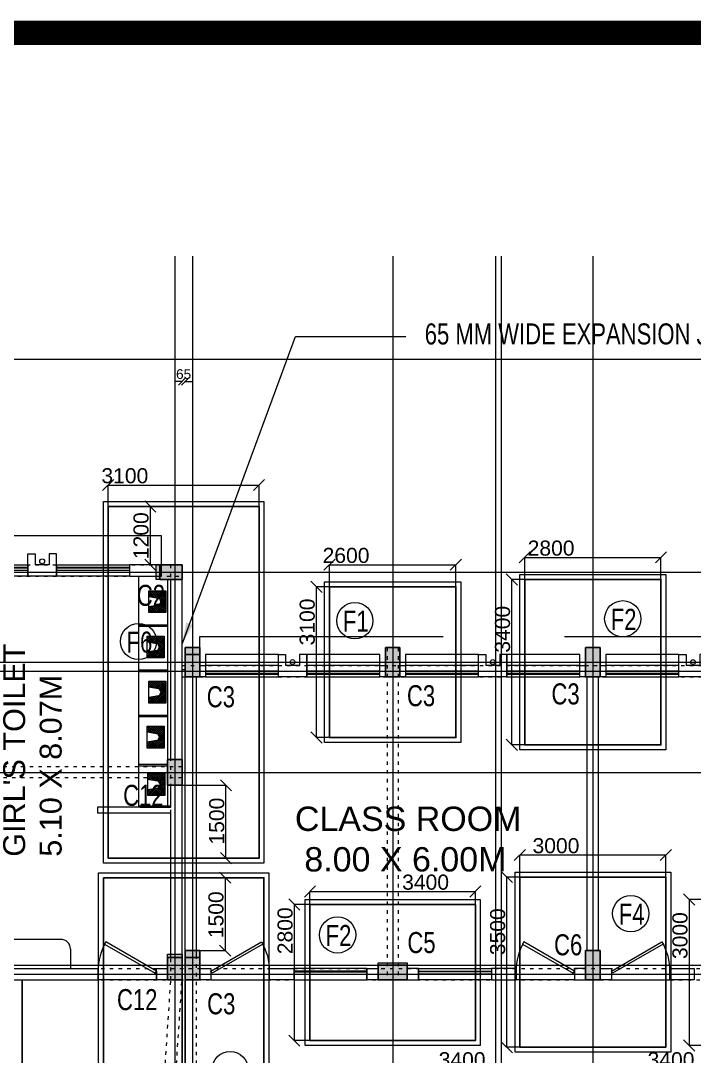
# Model space of a CAD drawing. Header units: inches. Extents: x 719368 to 6315912, y -2624014 to 446967.
# Drawn here: x 5939779 to 5953625, y -2131721 to -2110434 of the extents above; entities that cross this region are included whole.
import ezdxf
from ezdxf.lldxf.tags import DXFTag

# ---------------------------------------------------------------- set-up
doc = ezdxf.new("R2010")
doc.units = ezdxf.units.IN
doc.header["$LTSCALE"] = 20
doc.header["$MEASUREMENT"] = 0
doc.header["$PDMODE"] = 3
for name, pattern in [('ACAD_ISO03W100', [30, 12, -18]), ('CENTER', [2, 1.25, -0.25, 0.25, -0.25]), ('CENTER2', [1.125, 0.75, -0.125, 0.125, -0.125]), ('DASHED2', [0.375, 0.25, -0.125])]:
    doc.linetypes.add(name, pattern=pattern)
doc.layers.get('0').update_dxf_attribs({"color": 51, "lineweight": 30})
doc.layers.get('Defpoints').update_dxf_attribs({"lineweight": 25})
for name, color, linetype, lineweight in [('CLL LEV.', 252, 'Continuous', 18), ('COL HATCH', 254, 'Continuous', 5), ('COL.FILL', 6, 'Continuous', 20), ('COLUMN', 2, 'Continuous', 25), ('DIM', 7, 'Continuous', 13), ('DOOR', 43, 'Continuous', 13), ('FIXTURE', 15, 'DASHDOT', 9), ('FOOTING', 73, 'Continuous', 30), ('GRID', 202, 'CENTER', 5), ('HACHE', 6, 'Continuous', 9), ('HIDDEN', 181, 'ACAD_ISO03W100', 18), ('PROJ.', 30, 'DASHED2', 13), ('STAIR', 4, 'Continuous', 25), ('Text', 7, 'Continuous', 15), ('Ventilator', 6, 'DASHED', 20), ('WALL', 1, 'Continuous', 18), ('window', 71, 'Continuous', 18), ('Window-Wall', 7, 'Continuous', 20)]:
    doc.layers.add(name, color=color, linetype=linetype, lineweight=lineweight)
doc.layers.add('expension joint', color=248, linetype='Continuous')
doc.styles.add('BOLD', font='arial.ttf')
doc.styles.add('DIM SUMBI', font='arial.ttf')
doc.styles.add('L120', font='simplex.shx', dxfattribs={"height": 1})
tags = doc.linetypes.add('DASHDOT', pattern=[1, 0.5, -0.25, 0, -0.25]).pattern_tags.tags
tags[10:11] = [DXFTag(74, 4), DXFTag(75, 0), DXFTag(340, '0'), DXFTag(46, 1.0), DXFTag(50, 0.0), DXFTag(44, 0.0), DXFTag(45, 0.0)]
tags[8:9] = [DXFTag(74, 4), DXFTag(75, 0), DXFTag(340, '0'), DXFTag(46, 1.0), DXFTag(50, 0.0), DXFTag(44, 0.0), DXFTag(45, 0.0)]
tags[6:7] = [DXFTag(74, 4), DXFTag(75, 0), DXFTag(340, '0'), DXFTag(46, 1.0), DXFTag(50, 0.0), DXFTag(44, 0.0), DXFTag(45, 0.0)]
tags[4:5] = [DXFTag(74, 4), DXFTag(75, 0), DXFTag(340, '0'), DXFTag(46, 1.0), DXFTag(50, 0.0), DXFTag(44, 0.0), DXFTag(45, 0.0)]
tags = doc.linetypes.add('DASHED', pattern=[0.75, 0.5, -0.25]).pattern_tags.tags
tags[6:7] = [DXFTag(74, 4), DXFTag(75, 0), DXFTag(340, '0'), DXFTag(46, 1.0), DXFTag(50, 0.0), DXFTag(44, 0.0), DXFTag(45, 0.0)]
tags[4:5] = [DXFTag(74, 4), DXFTag(75, 0), DXFTag(340, '0'), DXFTag(46, 1.0), DXFTag(50, 0.0), DXFTag(44, 0.0), DXFTag(45, 0.0)]
doc.dimstyles.new('Copy of S3', dxfattribs={"dimtxt": 200, "dimasz": 150, "dimexe": 5, "dimexo": 5, "dimgap": 50, "dimtad": 1, "dimjust": 1, "dimdec": 0, "dimzin": 3, "dimdsep": 46, "dimtxsty": 'BOLD', "dimblk1": 'OBLIQUE', "dimblk2": 'OBLIQUE', "dimsah": 1, "dimcen": 0.0625, "dimdle": 5, "dimclrd": 230, "dimclre": 251, "dimclrt": 2, "dimadec": 0, "dimazin": 0, "dimtfac": 1, "dimtdec": 0, "dimtix": 1, "dimtofl": 0, "dimtmove": 2, "dimatfit": 3, "dimfxl": 3, "dimtolj": 1, "dimtzin": 2, "dimlwd": -1, "dimlwe": -1, "dimarcsym": 0})
doc.dimstyles.new('PL1', dxfattribs={"dimtxt": 275, "dimasz": 230, "dimexe": 0.18, "dimexo": 12, "dimgap": 30, "dimtad": 1, "dimjust": 1, "dimdec": 0, "dimzin": 0, "dimdsep": 46, "dimtxsty": 'BOLD', "dimblk": 'OBLIQUE', "dimcen": 0.09, "dimclrd": 256, "dimclre": 256, "dimadec": 0, "dimazin": 0, "dimtfac": 1, "dimtdec": 0, "dimtofl": 0, "dimtmove": 0, "dimatfit": 3, "dimfxl": 0.18, "dimtolj": 1, "dimtzin": 0, "dimlwd": -1, "dimlwe": -1, "dimarcsym": 0})

# ---------------------------------------------------------------- blocks, each defined once
blk = doc.blocks.new('C2')
at = {"layer": 'COLUMN'}
h = blk.add_hatch(color=7, dxfattribs=at)
h.dxf.hatch_style = 1
h.paths.add_polyline_path([(0.3, 0), (0, 0), (0, -0.6), (0.3, -0.6)])
for p, q in [((0, 0), (0, -0.6)), ((0.3, 0), (0, 0)), ((0.3, -0.6), (0.3, 0)), ((0, -0.6), (0.3, -0.6))]:
    blk.add_line(p, q, dxfattribs=at)
blk = doc.blocks.new('C3')
at = {"layer": 'COLUMN'}
h = blk.add_hatch(color=7, dxfattribs=at)
h.dxf.hatch_style = 1
h.paths.add_polyline_path([(0.3, 0), (0, 0), (0, -0.53), (0.3, -0.53)])
for p, q in [((0, 0), (0, -0.53)), ((0.3, 0), (0, 0)), ((0.3, -0.53), (0.3, 0)), ((0, -0.53), (0.3, -0.53))]:
    blk.add_line(p, q, dxfattribs=at)
blk = doc.blocks.new('_Oblique')
at = {"layer": 'STAIR', "color": 0, "lineweight": -2}
blk.add_line((-0.5, -0.5), (0.5, 0.5), dxfattribs=at)
blk = doc.blocks.new('*D257')
at = {"layer": 'Defpoints', "color": 0, "transparency": 16777216}
for p in [(5948725, -2121616), (5946125, -2122070), (5948725, -2122070)]:
    blk.add_point(p, dxfattribs=at)
at = {"layer": 'DIM', "transparency": 16777216}
for p, q in [((5946125, -2122058), (5946125, -2121615)), ((5946125, -2121616), (5948725, -2121616)), ((5948725, -2122058), (5948725, -2121615))]:
    blk.add_line(p, q, dxfattribs=at)
at = {"layer": 'DIM', "transparency": 16777216, "xscale": 230, "yscale": 230, "zscale": 230, "rotation": 180}
blk.add_blockref('_Oblique', (5946125, -2121616), dxfattribs=at)
at = {"layer": 'DIM', "transparency": 16777216, "xscale": 230, "yscale": 230, "zscale": 230}
blk.add_blockref('_Oblique', (5948725, -2121616), dxfattribs=at)
at = {"layer": 'DIM', "color": 0, "transparency": 16777216, "insert": (5946467, -2121427), "char_height": 310, "attachment_point": 5, "style": 'BOLD'}
blk.add_mtext('\\A1;2600', dxfattribs=at)
blk = doc.blocks.new('*D258')
at = {"layer": 'Defpoints', "color": 0, "transparency": 16777216}
for p in [(5945858, -2122070), (5946364, -2122070), (5946371, -2125170)]:
    blk.add_point(p, dxfattribs=at)
at = {"layer": 'DIM', "transparency": 16777216}
for p, q in [((5946352, -2122070), (5945858, -2122070)), ((5945858, -2125170), (5945858, -2122070)), ((5946359, -2125170), (5945858, -2125170))]:
    blk.add_line(p, q, dxfattribs=at)
at = {"layer": 'DIM', "transparency": 16777216, "xscale": 230, "yscale": 230, "zscale": 230}
for p, rotation in [((5945858, -2122070), 90), ((5945858, -2125170), 270)]:
    blk.add_blockref('_Oblique', p, dxfattribs=dict(at, rotation=rotation))
at = {"layer": 'DIM', "color": 0, "transparency": 16777216, "insert": (5945670, -2122793), "char_height": 310, "attachment_point": 5, "rotation": 90, "style": 'BOLD'}
blk.add_mtext('\\A1;3100', dxfattribs=at)
blk = doc.blocks.new('*D259')
at = {"layer": 'Defpoints', "color": 0, "transparency": 16777216}
for p in [(5953040, -2127583), (5950040, -2128037), (5953040, -2128037)]:
    blk.add_point(p, dxfattribs=at)
at = {"layer": 'DIM', "transparency": 16777216}
for p, q in [((5950040, -2128025), (5950040, -2127583)), ((5950040, -2127583), (5953040, -2127583)), ((5953040, -2128025), (5953040, -2127583))]:
    blk.add_line(p, q, dxfattribs=at)
at = {"layer": 'DIM', "transparency": 16777216, "xscale": 230, "yscale": 230, "zscale": 230, "rotation": 180}
blk.add_blockref('_Oblique', (5950040, -2127583), dxfattribs=at)
at = {"layer": 'DIM', "transparency": 16777216, "xscale": 230, "yscale": 230, "zscale": 230}
blk.add_blockref('_Oblique', (5953040, -2127583), dxfattribs=at)
at = {"layer": 'DIM', "color": 0, "transparency": 16777216, "insert": (5950782, -2127394), "char_height": 310, "attachment_point": 5, "style": 'BOLD'}
blk.add_mtext('\\A1;3000', dxfattribs=at)
blk = doc.blocks.new('*D260')
at = {"layer": 'Defpoints', "color": 0, "transparency": 16777216}
for p in [(5949773, -2128037), (5950279, -2128037), (5950286, -2131537)]:
    blk.add_point(p, dxfattribs=at)
at = {"layer": 'DIM', "transparency": 16777216}
for p, q in [((5950267, -2128037), (5949773, -2128037)), ((5949773, -2131537), (5949773, -2128037)), ((5950274, -2131537), (5949773, -2131537))]:
    blk.add_line(p, q, dxfattribs=at)
at = {"layer": 'DIM', "transparency": 16777216, "xscale": 230, "yscale": 230, "zscale": 230}
for p, rotation in [((5949773, -2128037), 90), ((5949773, -2131537), 270)]:
    blk.add_blockref('_Oblique', p, dxfattribs=dict(at, rotation=rotation))
at = {"layer": 'DIM', "color": 0, "transparency": 16777216, "insert": (5949585, -2129161), "char_height": 310, "attachment_point": 5, "rotation": 90, "style": 'BOLD'}
blk.add_mtext('\\A1;3500', dxfattribs=at)
blk = doc.blocks.new('*D261')
at = {"layer": 'Defpoints', "color": 0, "transparency": 16777216}
for p in [(5952940, -2121466), (5950140, -2121920), (5952940, -2121920)]:
    blk.add_point(p, dxfattribs=at)
at = {"layer": 'DIM', "transparency": 16777216}
for p, q in [((5950140, -2121908), (5950140, -2121465)), ((5950140, -2121466), (5952940, -2121466)), ((5952940, -2121908), (5952940, -2121465))]:
    blk.add_line(p, q, dxfattribs=at)
at = {"layer": 'DIM', "transparency": 16777216, "xscale": 230, "yscale": 230, "zscale": 230, "rotation": 180}
blk.add_blockref('_Oblique', (5950140, -2121466), dxfattribs=at)
at = {"layer": 'DIM', "transparency": 16777216, "xscale": 230, "yscale": 230, "zscale": 230}
blk.add_blockref('_Oblique', (5952940, -2121466), dxfattribs=at)
at = {"layer": 'DIM', "color": 0, "transparency": 16777216, "insert": (5950682, -2121277), "char_height": 310, "attachment_point": 5, "style": 'BOLD'}
blk.add_mtext('\\A1;2800', dxfattribs=at)
blk = doc.blocks.new('*D262')
at = {"layer": 'Defpoints', "color": 0, "transparency": 16777216}
for p in [(5949873, -2121920), (5950379, -2121920), (5950386, -2125320)]:
    blk.add_point(p, dxfattribs=at)
at = {"layer": 'DIM', "transparency": 16777216}
for p, q in [((5950367, -2121920), (5949873, -2121920)), ((5949873, -2125320), (5949873, -2121920)), ((5950374, -2125320), (5949873, -2125320))]:
    blk.add_line(p, q, dxfattribs=at)
at = {"layer": 'DIM', "transparency": 16777216, "xscale": 230, "yscale": 230, "zscale": 230}
for p, rotation in [((5949873, -2121920), 90), ((5949873, -2125320), 270)]:
    blk.add_blockref('_Oblique', p, dxfattribs=dict(at, rotation=rotation))
at = {"layer": 'DIM', "color": 0, "transparency": 16777216, "insert": (5949685, -2122943), "char_height": 310, "attachment_point": 5, "rotation": 90, "style": 'BOLD'}
blk.add_mtext('\\A1;3400', dxfattribs=at)
blk = doc.blocks.new('*D269')
at = {"layer": 'Defpoints', "color": 0, "transparency": 16777216}
for p in [(5946575, -2128600), (5945403, -2131400), (5946313, -2131400)]:
    blk.add_point(p, dxfattribs=at)
at = {"layer": 'DIM', "transparency": 16777216}
for p, q in [((5946563, -2128600), (5945403, -2128600)), ((5945403, -2128600), (5945403, -2131400)), ((5946301, -2131400), (5945403, -2131400))]:
    blk.add_line(p, q, dxfattribs=at)
at = {"layer": 'DIM', "transparency": 16777216, "xscale": 230, "yscale": 230, "zscale": 230}
for p, rotation in [((5945403, -2128600), 90), ((5945403, -2131400), 270)]:
    blk.add_blockref('_Oblique', p, dxfattribs=dict(at, rotation=rotation))
at = {"layer": 'DIM', "color": 0, "transparency": 16777216, "insert": (5945215, -2129141), "char_height": 310, "attachment_point": 5, "rotation": 90, "style": 'BOLD'}
blk.add_mtext('\\A1;2800', dxfattribs=at)
blk = doc.blocks.new('*D270')
at = {"layer": 'Defpoints', "color": 0, "transparency": 16777216}
for p in [(5949125, -2128332), (5945725, -2128846), (5949125, -2128838)]:
    blk.add_point(p, dxfattribs=at)
at = {"layer": 'DIM', "transparency": 16777216}
for p, q in [((5945725, -2128834), (5945725, -2128332)), ((5945725, -2128332), (5949125, -2128332)), ((5949125, -2128826), (5949125, -2128332))]:
    blk.add_line(p, q, dxfattribs=at)
at = {"layer": 'DIM', "transparency": 16777216, "xscale": 230, "yscale": 230, "zscale": 230, "rotation": 180}
blk.add_blockref('_Oblique', (5945725, -2128332), dxfattribs=at)
at = {"layer": 'DIM', "transparency": 16777216, "xscale": 230, "yscale": 230, "zscale": 230}
blk.add_blockref('_Oblique', (5949125, -2128332), dxfattribs=at)
at = {"layer": 'DIM', "color": 0, "transparency": 16777216, "insert": (5948102, -2128144), "char_height": 310, "attachment_point": 5, "style": 'BOLD'}
blk.add_mtext('\\A1;3400', dxfattribs=at)
blk = doc.blocks.new('*D271')
at = {"layer": 'Defpoints', "color": 0, "transparency": 16777216}
for p in [(5953040, -2127583), (5950040, -2128037), (5953040, -2128037)]:
    blk.add_point(p, dxfattribs=at)
at = {"layer": 'DIM', "transparency": 16777216}
for p, q in [((5950040, -2128025), (5950040, -2127583)), ((5950040, -2127583), (5953040, -2127583)), ((5953040, -2128025), (5953040, -2127583))]:
    blk.add_line(p, q, dxfattribs=at)
at = {"layer": 'DIM', "transparency": 16777216, "xscale": 230, "yscale": 230, "zscale": 230, "rotation": 180}
blk.add_blockref('_Oblique', (5950040, -2127583), dxfattribs=at)
at = {"layer": 'DIM', "transparency": 16777216, "xscale": 230, "yscale": 230, "zscale": 230}
blk.add_blockref('_Oblique', (5953040, -2127583), dxfattribs=at)
at = {"layer": 'DIM', "color": 0, "transparency": 16777216, "insert": (5950782, -2127394), "char_height": 310, "attachment_point": 5, "style": 'BOLD'}
blk.add_mtext('\\A1;3000', dxfattribs=at)
blk = doc.blocks.new('*D272')
at = {"layer": 'Defpoints', "color": 0, "transparency": 16777216}
for p in [(5949773, -2128037), (5950279, -2128037), (5950286, -2131537)]:
    blk.add_point(p, dxfattribs=at)
at = {"layer": 'DIM', "transparency": 16777216}
for p, q in [((5950267, -2128037), (5949773, -2128037)), ((5949773, -2131537), (5949773, -2128037)), ((5950274, -2131537), (5949773, -2131537))]:
    blk.add_line(p, q, dxfattribs=at)
at = {"layer": 'DIM', "transparency": 16777216, "xscale": 230, "yscale": 230, "zscale": 230}
for p, rotation in [((5949773, -2128037), 90), ((5949773, -2131537), 270)]:
    blk.add_blockref('_Oblique', p, dxfattribs=dict(at, rotation=rotation))
at = {"layer": 'DIM', "color": 0, "transparency": 16777216, "insert": (5949585, -2129161), "char_height": 310, "attachment_point": 5, "rotation": 90, "style": 'BOLD'}
blk.add_mtext('\\A1;3500', dxfattribs=at)
blk = doc.blocks.new('*D273')
at = {"layer": 'Defpoints', "color": 0, "transparency": 16777216}
for p in [(5954671, -2128500), (5953521, -2131500), (5954314, -2131500)]:
    blk.add_point(p, dxfattribs=at)
at = {"layer": 'DIM', "transparency": 16777216}
for p, q in [((5954659, -2128500), (5953520, -2128500)), ((5953521, -2128500), (5953521, -2131500)), ((5954302, -2131500), (5953520, -2131500))]:
    blk.add_line(p, q, dxfattribs=at)
at = {"layer": 'DIM', "transparency": 16777216, "xscale": 230, "yscale": 230, "zscale": 230}
for p, rotation in [((5953521, -2128500), 90), ((5953521, -2131500), 270)]:
    blk.add_blockref('_Oblique', p, dxfattribs=dict(at, rotation=rotation))
at = {"layer": 'DIM', "color": 0, "transparency": 16777216, "insert": (5953332, -2129241), "char_height": 310, "attachment_point": 5, "rotation": 90, "style": 'BOLD'}
blk.add_mtext('\\A1;3000', dxfattribs=at)
blk = doc.blocks.new('*D280')
at = {"layer": 'Defpoints', "color": 0, "transparency": 16777216}
for p in [(5951176, -2131982), (5947776, -2132496), (5951176, -2132488)]:
    blk.add_point(p, dxfattribs=at)
at = {"layer": 'DIM', "transparency": 16777216}
for p, q in [((5947776, -2132484), (5947776, -2131982)), ((5947776, -2131982), (5951176, -2131982)), ((5951176, -2132476), (5951176, -2131982))]:
    blk.add_line(p, q, dxfattribs=at)
at = {"layer": 'DIM', "transparency": 16777216, "xscale": 230, "yscale": 230, "zscale": 230, "rotation": 180}
blk.add_blockref('_Oblique', (5947776, -2131982), dxfattribs=at)
at = {"layer": 'DIM', "transparency": 16777216, "xscale": 230, "yscale": 230, "zscale": 230}
blk.add_blockref('_Oblique', (5951176, -2131982), dxfattribs=at)
at = {"layer": 'DIM', "color": 0, "transparency": 16777216, "insert": (5948853, -2131794), "char_height": 310, "attachment_point": 5, "style": 'BOLD'}
blk.add_mtext('\\A1;3400', dxfattribs=at)
blk = doc.blocks.new('*D282')
at = {"layer": 'Defpoints', "color": 0, "transparency": 16777216}
for p in [(5955470, -2131982), (5952070, -2132496), (5955470, -2132488)]:
    blk.add_point(p, dxfattribs=at)
at = {"layer": 'DIM', "transparency": 16777216}
for p, q in [((5952070, -2132484), (5952070, -2131982)), ((5952070, -2131982), (5955470, -2131982)), ((5955470, -2132476), (5955470, -2131982))]:
    blk.add_line(p, q, dxfattribs=at)
at = {"layer": 'DIM', "transparency": 16777216, "xscale": 230, "yscale": 230, "zscale": 230, "rotation": 180}
blk.add_blockref('_Oblique', (5952070, -2131982), dxfattribs=at)
at = {"layer": 'DIM', "transparency": 16777216, "xscale": 230, "yscale": 230, "zscale": 230}
blk.add_blockref('_Oblique', (5955470, -2131982), dxfattribs=at)
at = {"layer": 'DIM', "color": 0, "transparency": 16777216, "insert": (5953147, -2131794), "char_height": 310, "attachment_point": 5, "style": 'BOLD'}
blk.add_mtext('\\A1;3400', dxfattribs=at)
blk = doc.blocks.new('*D215')
at = {"layer": 'Defpoints', "color": 0, "transparency": 16777216}
for p in [(5944678, -2119978), (5941578, -2120432), (5944678, -2120420)]:
    blk.add_point(p, dxfattribs=at)
at = {"layer": 'DIM', "transparency": 16777216}
for p, q in [((5941578, -2120420), (5941578, -2119977)), ((5941578, -2119978), (5944678, -2119978)), ((5944678, -2120408), (5944678, -2119977))]:
    blk.add_line(p, q, dxfattribs=at)
at = {"layer": 'DIM', "transparency": 16777216, "xscale": 230, "yscale": 230, "zscale": 230, "rotation": 180}
blk.add_blockref('_Oblique', (5941578, -2119978), dxfattribs=at)
at = {"layer": 'DIM', "transparency": 16777216, "xscale": 230, "yscale": 230, "zscale": 230}
blk.add_blockref('_Oblique', (5944678, -2119978), dxfattribs=at)
at = {"layer": 'DIM', "color": 0, "transparency": 16777216, "insert": (5941920, -2119789), "char_height": 310, "attachment_point": 5, "style": 'BOLD'}
blk.add_mtext('\\A1;3100', dxfattribs=at)
blk = doc.blocks.new('*D216')
at = {"layer": 'Defpoints', "color": 0, "transparency": 16777216}
for p in [(5942443, -2120420), (5942702, -2120420), (5942702, -2121620)]:
    blk.add_point(p, dxfattribs=at)
at = {"layer": 'DIM', "transparency": 16777216}
for p, q in [((5942690, -2120420), (5942442, -2120420)), ((5942443, -2120420), (5942443, -2121620)), ((5942690, -2121620), (5942442, -2121620))]:
    blk.add_line(p, q, dxfattribs=at)
at = {"layer": 'DIM', "transparency": 16777216, "xscale": 230, "yscale": 230, "zscale": 230}
for p, rotation in [((5942443, -2120420), 90), ((5942443, -2121620), 270)]:
    blk.add_blockref('_Oblique', p, dxfattribs=dict(at, rotation=rotation))
at = {"layer": 'DIM', "color": 0, "transparency": 16777216, "insert": (5942254, -2121020), "char_height": 310, "attachment_point": 5, "rotation": 90, "style": 'BOLD'}
blk.add_mtext('\\A1;1200', dxfattribs=at)
blk = doc.blocks.new('*D217')
at = {"layer": 'Defpoints', "color": 0, "transparency": 16777216}
for p in [(5942945, -2126150), (5942945, -2127650), (5943999, -2127650)]:
    blk.add_point(p, dxfattribs=at)
at = {"layer": 'DIM', "transparency": 16777216}
for p, q in [((5942957, -2126150), (5943999, -2126150)), ((5943999, -2127650), (5943999, -2126150)), ((5942957, -2127650), (5943999, -2127650))]:
    blk.add_line(p, q, dxfattribs=at)
at = {"layer": 'DIM', "transparency": 16777216, "xscale": 230, "yscale": 230, "zscale": 230}
for p, rotation in [((5943999, -2126150), 90), ((5943999, -2127650), 270)]:
    blk.add_blockref('_Oblique', p, dxfattribs=dict(at, rotation=rotation))
at = {"layer": 'DIM', "color": 0, "transparency": 16777216, "insert": (5943810, -2126887), "char_height": 310, "attachment_point": 5, "rotation": 90, "style": 'BOLD'}
blk.add_mtext('\\A1;1500', dxfattribs=at)
blk = doc.blocks.new('*D219')
at = {"layer": 'Defpoints', "color": 0, "transparency": 16777216}
for p in [(5943460, -2128050), (5943982, -2128050), (5943460, -2129550)]:
    blk.add_point(p, dxfattribs=at)
at = {"layer": 'DIM', "transparency": 16777216}
for p, q in [((5943472, -2128050), (5943982, -2128050)), ((5943982, -2128050), (5943982, -2129550)), ((5943472, -2129550), (5943982, -2129550))]:
    blk.add_line(p, q, dxfattribs=at)
at = {"layer": 'DIM', "transparency": 16777216, "xscale": 230, "yscale": 230, "zscale": 230}
for p, rotation in [((5943982, -2128050), 90), ((5943982, -2129550), 270)]:
    blk.add_blockref('_Oblique', p, dxfattribs=dict(at, rotation=rotation))
at = {"layer": 'DIM', "color": 0, "transparency": 16777216, "insert": (5943794, -2128812), "char_height": 310, "attachment_point": 5, "rotation": 90, "style": 'BOLD'}
blk.add_mtext('\\A1;1500', dxfattribs=at)
blk = doc.blocks.new('*D224')
at = {"layer": 'Defpoints', "color": 0, "transparency": 16777216}
for p in [(5943160, -2117851), (5943095, -2123690), (5943160, -2123690)]:
    blk.add_point(p, dxfattribs=at)
at = {"layer": 'DIM', "color": 230, "transparency": 16777216}
for p, q in [((5943095, -2117851), (5942945, -2117851)), ((5943160, -2117851), (5943310, -2117851))]:
    blk.add_line(p, q, dxfattribs=at)
at = {"layer": 'DIM', "color": 251, "linetype": 'Continuous', "transparency": 16777216}
for p, q in [((5943095, -2117854), (5943095, -2117846)), ((5943160, -2117854), (5943160, -2117846))]:
    blk.add_line(p, q, dxfattribs=at)
at = {"layer": 'DIM', "color": 230, "transparency": 16777216, "xscale": 150, "yscale": 150, "zscale": 150}
blk.add_blockref('_Oblique', (5943095, -2117851), dxfattribs=at)
at = {"layer": 'DIM', "color": 230, "transparency": 16777216, "xscale": 150, "yscale": 150, "zscale": 150, "rotation": 180}
blk.add_blockref('_Oblique', (5943160, -2117851), dxfattribs=at)
at = {"layer": 'DIM', "color": 2, "transparency": 16777216, "insert": (5943128, -2117699), "char_height": 200, "attachment_point": 5, "style": 'BOLD'}
blk.add_mtext('\\A1;65', dxfattribs=at)
blk = doc.blocks.new('VENTILATOR')
at = {"layer": 'Ventilator', "ltscale": 0.02}
for p, q in [((-0.18, -1.5), (-0.18, 0)), ((-0.165, 0), (-0.165, -1.5))]:
    blk.add_line(p, q, dxfattribs=at)
at = {"layer": 'Window-Wall'}
for p, q in [((-0.23, 0), (0, 0)), ((-0.23, -1.5), (-0.23, 0)), ((-0.115, 0), (-0.115, -1.5)), ((0, 0), (0, -1.5)), ((-0.23, -1.5), (0, -1.5))]:
    blk.add_line(p, q, dxfattribs=at)
blk = doc.blocks.new('1.5 M Window')
at = {"layer": 'CLL LEV.'}
for p, q in [((-0.23, 0), (-0.46, 0)), ((-0.46, 0), (-0.46, -1.5)), ((-0.46, -1.5), (-0.23, -1.5))]:
    blk.add_line(p, q, dxfattribs=at)
at = {"layer": 'window'}
for p, q in [((-0.065, 0), (-0.065, -1.5)), ((-0.05, -1.5), (-0.05, 0))]:
    blk.add_line(p, q, dxfattribs=at)
at = {"layer": 'Window-Wall'}
for p, q in [((0, 0), (-0.23, 0)), ((-0.23, 0), (-0.23, -1.5)), ((-0.115, 0), (-0.115, -1.5)), ((0, -1.5), (0, 0)), ((-0.23, -1.5), (0, -1.5))]:
    blk.add_line(p, q, dxfattribs=at)
blk = doc.blocks.new('New Shaft')
at = {"layer": 'FIXTURE'}
blk.add_circle((0.327, -0.302), 0.05, dxfattribs=at)
at = {"layer": 'WALL'}
for p, q in [((0.035, 0), (0.62, 0)), ((0.035, 0), (0.035, -0.46)), ((0.62, 0), (0.62, -0.46)), ((0.185, -0.46), (0.185, -0.23)), ((0.185, -0.23), (0.47, -0.23)), ((0.47, -0.46), (0.47, -0.23)), ((0.035, -0.46), (0.185, -0.46)), ((0.62, -0.46), (0.47, -0.46))]:
    blk.add_line(p, q, dxfattribs=at)
blk = doc.blocks.new('*U81')
for p, q in [((0, 0), (0, 6)), ((40, 0), (40, 6))]:
    blk.add_line(p, q)
blk.add_lwpolyline([(0, 0), (34.64, -20), (35.52, -18.48), (0.88, 1.52)], close=True)
blk.add_arc((0, 0), 40, 330, 360)
blk = doc.blocks.new('New Doors')
at = {"layer": 'DOOR'}
blk.add_line((0, 0.18), (1.199, 0.18), dxfattribs=at)
at = {"layer": 'DOOR', "xscale": 0.0299845412869386, "yscale": 0.0299845412869386, "zscale": 0.0299845412869386}
blk.add_blockref('*U81', (0, 0), dxfattribs=at)
blk = doc.blocks.new('*X5')
at = {"color": 0}
for p, q in [((705, 323), (943, 561)), ((705, 365), (900, 561)), ((705, 408), (858, 561)), ((705, 450), (815, 561)), ((705, 493), (773, 561)), ((705, 535), (730, 561)), ((848, 383), (705, 526)), ((842, 346), (705, 483)), ((835, 310), (705, 441)), ((705, 280), (858, 434)), ((854, 419), (712, 561)), ((866, 449), (755, 561)), ((888, 469), (797, 561)), ((921, 479), (839, 561)), ((1145, 298), (882, 561)), ((899, 474), (985, 561)), ((1145, 340), (924, 561)), ((944, 477), (1027, 561)), ((1145, 383), (967, 561)), ((971, 462), (1070, 561)), ((990, 438), (1112, 561)), ((998, 404), (1145, 551)), ((1004, 368), (1145, 508)), ((1145, 425), (1009, 561)), ((1011, 332), (1145, 466)), ((1145, 467), (1051, 561)), ((1145, 510), (1094, 561)), ((1145, 552), (1136, 561)), ((829, 274), (705, 398)), ((705, 238), (847, 381)), ((823, 237), (705, 356)), ((798, 221), (705, 314)), ((755, 221), (705, 271)), ((713, 221), (705, 229)), ((730, 221), (839, 330)), ((772, 221), (830, 279)), ((815, 221), (822, 228)), ((1145, 255), (999, 401)), ((1137, 221), (1007, 350)), ((1095, 221), (1016, 299)), ((1017, 295), (1145, 423)), ((1023, 259), (1145, 381)), ((1052, 221), (1024, 248)), ((1029, 223), (1145, 339)), ((1069, 221), (1145, 296)), ((1112, 221), (1145, 254))]:
    blk.add_line(p, q, dxfattribs=at)
blk = doc.blocks.new('RSA CL7')
blk.add_lwpolyline([(8.86, 0), (-8.86, 0), (-8.86, -13.78), (-3.94, -13.78), (3.94, -13.78), (8.86, -13.78)], close=True)
blk.add_lwpolyline([(-4.1, -13.58), (-2.78, -5.72, -0.835943), (2.8, -5.76), (4.1, -13.58), (8.66, -13.58), (8.66, -0.2), (-8.66, -0.2), (-8.66, -13.58)], format="xyb", close=True)
blk.add_lwpolyline([(-3.94, -13.78), (-2.59, -5.75, -0.835548), (2.61, -5.79), (3.94, -13.78)], format="xyb")
for centre, start, end in [((-1.41, -4.14), 207.2135, 40.95643), ((-0.03, -3.6), 185.89987, 355.82489), ((1.47, -4.14), 140.99617, 329.34676)]:
    blk.add_arc(centre, 0.493, start, end)
at = {"xscale": 0.0393714285714286, "yscale": 0.0393714285714286, "zscale": 0.0393714285714286}
blk.add_blockref('*X5', (-36.41, -22.27), dxfattribs=at)
blk = doc.blocks.new('A$C0E890EBD')
at = {"layer": 'COL HATCH', "linetype": 'CENTER2'}
h = blk.add_hatch(color=3, dxfattribs=at)
h.dxf.hatch_style = 1
h.paths.add_polyline_path([(11.9809, 20.11), (11.9809, 20.41), (11.5209, 20.41), (11.5209, 20.11)])
h = blk.add_hatch(color=3, dxfattribs=at)
h.dxf.hatch_style = 1
h.paths.add_polyline_path([(12.0434, 18.11), (12.3434, 18.11), (12.3434, 18.57), (12.0434, 18.57)])
at = {"layer": 'COL HATCH'}
h = blk.add_hatch(color=3, dxfattribs=at)
h.dxf.hatch_style = 1
h.paths.add_polyline_path([(16.4584, 18.71), (16.1584, 18.71), (16.1584, 18.11), (16.4584, 18.11)])
h = blk.add_hatch(color=3, dxfattribs=at)
h.dxf.hatch_style = 1
h.paths.add_polyline_path([(20.5734, 18.71), (20.2734, 18.71), (20.2734, 18.11), (20.5734, 18.11)])
h = blk.add_hatch(color=3, dxfattribs=at)
h.dxf.hatch_style = 1
h.paths.add_polyline_path([(11.9809, 15.88), (11.6809, 15.88), (11.6809, 16.41), (11.9809, 16.41)])
h = blk.add_hatch(color=3, dxfattribs=at)
h.dxf.hatch_style = 1
h.paths.add_polyline_path([(20.5734, 12.48), (20.2734, 12.48), (20.2734, 11.88), (20.5734, 11.88)])
at = {"layer": 'COL HATCH', "linetype": 'CENTER2'}
h = blk.add_hatch(color=3, dxfattribs=at)
h.dxf.hatch_style = 1
h.paths.add_polyline_path([(11.6809, 12.34), (11.9809, 12.34), (11.9809, 11.88), (11.6809, 11.88)])
h = blk.add_hatch(color=3, dxfattribs=at)
h.dxf.hatch_style = 1
h.paths.add_polyline_path([(12.0434, 11.88), (12.3434, 11.88), (12.3434, 12.34), (12.0434, 12.34)])
at = {"layer": 'COL HATCH'}
h = blk.add_hatch(color=3, dxfattribs=at)
h.dxf.hatch_style = 1
h.paths.add_polyline_path([(16.6084, 11.88), (16.6084, 12.18), (16.0084, 12.18), (16.0084, 11.88)])
at = {"layer": 'COLUMN', "color": 3}
for p, q in [((16.1584, 18.71), (16.1584, 18.11)), ((16.4584, 18.71), (16.1584, 18.71)), ((16.4584, 18.11), (16.4584, 18.71)), ((20.2734, 18.71), (20.2734, 18.11)), ((20.5734, 18.71), (20.2734, 18.71)), ((20.5734, 18.11), (20.5734, 18.71)), ((16.1584, 18.11), (16.4584, 18.11)), ((20.2734, 18.11), (20.5734, 18.11)), ((11.6809, 15.88), (11.6809, 16.41)), ((11.6809, 16.41), (11.9809, 16.41)), ((11.9809, 16.41), (11.9809, 15.88)), ((11.9809, 15.88), (11.6809, 15.88)), ((20.2734, 12.48), (20.2734, 11.88)), ((20.5734, 12.48), (20.2734, 12.48)), ((20.5734, 11.88), (20.5734, 12.48)), ((16.6084, 12.18), (16.0084, 12.18)), ((16.0084, 12.18), (16.0084, 11.88)), ((16.6084, 11.88), (16.6084, 12.18)), ((16.0084, 11.88), (16.6084, 11.88)), ((20.2734, 11.88), (20.5734, 11.88))]:
    blk.add_line(p, q, dxfattribs=at)
at = {"layer": 'COLUMN', "color": 3, "linetype": 'CENTER2'}
for points in [[(11.9809, 20.11), (11.9809, 20.41), (11.5209, 20.41), (11.5209, 20.11), (11.9809, 20.11)], [(12.0434, 18.11), (12.3434, 18.11), (12.3434, 18.57), (12.0434, 18.57), (12.0434, 18.11)], [(11.6809, 12.34), (11.9809, 12.34), (11.9809, 11.88), (11.6809, 11.88), (11.6809, 12.34)], [(12.0434, 11.88), (12.3434, 11.88), (12.3434, 12.34), (12.0434, 12.34), (12.0434, 11.88)]]:
    blk.add_lwpolyline(points, dxfattribs=at)
at = {"layer": 'expension joint'}
for p, q in [((11.9809, 11.88), (11.9809, 8.53)), ((12.0434, 11.88), (12.0434, 8.53))]:
    blk.add_line(p, q, dxfattribs=at)
at = {"layer": 'FIXTURE'}
for p, q in [((11.0809, 20.1798), (11.0809, 15.4298)), ((11.6809, 20.1098), (11.6809, 16.41)), ((11.0798, 19.1798), (11.6798, 19.1798)), ((11.0798, 19.1498), (11.6798, 19.1498)), ((11.0809, 18.2498), (11.6809, 18.2498)), ((11.0809, 18.2198), (11.6809, 18.2198)), ((11.0805, 17.3198), (11.6805, 17.3198)), ((11.0805, 17.2898), (11.6805, 17.2898)), ((11.0806, 16.31), (11.6798, 16.31)), ((11.0806, 16.28), (11.6809, 16.28)), ((11.716, 16.31), (11.7167, 16.31)), ((11.6809, 15.88), (11.6809, 15.4598)), ((11.0805, 15.4598), (11.7509, 15.4598)), ((11.117, 15.4298), (11.7509, 15.4298)), ((9.4818, 12.7124), (6.651, 12.7124)), ((9.6856, 12.5125), (9.6856, 12.1098))]:
    blk.add_line(p, q, dxfattribs=at)
blk.add_arc((9.4856, 12.5124), 0.2, 0.03713, 91.10787, dxfattribs=at)
at = {"layer": 'PROJ.'}
for p, q in [((11.5559, 21.01), (6.651, 21.01)), ((11.5559, 20.41), (11.5559, 21.01)), ((12.3434, 18.94), (32.6184, 18.94)), ((12.3434, 18.34), (12.3434, 18.94))]:
    blk.add_line(p, q, dxfattribs=at)
at = {"layer": 'WALL'}
for p, q in [((11.7509, 16.41), (11.7509, 20.11)), ((11.9809, 16.4006), (11.9809, 20.11)), ((12.0434, 12.34), (12.0434, 18.1098)), ((12.2734, 12.34), (12.2734, 18.1098)), ((20.3084, 12.48), (20.3084, 18.11)), ((20.5384, 12.48), (20.5384, 18.11)), ((11.7509, 15.4298), (11.7509, 15.88)), ((11.9809, 12.34), (11.9809, 15.88)), ((11.7509, 12.34), (11.7509, 15.3148)), ((5.961, 12.11), (10.2515, 12.1098)), ((10.2515, 11.8798), (10.2515, 12.1098)), ((5.961, 11.88), (10.2515, 11.8798))]:
    blk.add_line(p, q, dxfattribs=at)
for points in [[(11.5559, 20.18), (11.5559, 20.41), (10.8959, 20.41), (10.8959, 20.18), (11.5559, 20.18)], [(12.4584, 18.34), (12.4584, 18.11), (12.3434, 18.11), (12.3434, 18.34), (12.4584, 18.34)], [(12.4584, 18.34), (12.4584, 18.11), (12.3434, 18.11), (12.3434, 18.34), (12.4584, 18.34)], [(16.1584, 18.34), (16.1584, 18.11), (16.0434, 18.11), (16.0434, 18.34), (16.1584, 18.34)], [(16.5734, 18.34), (16.5734, 18.11), (16.4584, 18.11), (16.4584, 18.34), (16.5734, 18.34)], [(20.2734, 18.34), (20.2734, 18.11), (20.1584, 18.11), (20.1584, 18.34), (20.2734, 18.34)], [(20.6884, 18.34), (20.6884, 18.11), (20.5734, 18.11), (20.5734, 18.34), (20.6884, 18.34)], [(20.6884, 18.34), (20.6884, 18.11), (20.5734, 18.11), (20.5734, 18.34), (20.6884, 18.34)], [(11.7509, 15.4298), (10.2393, 15.4298), (10.2393, 15.3148), (11.7509, 15.3148)], [(11.6809, 11.88), (11.4509, 11.88), (11.4509, 12.11), (11.6809, 12.11), (11.6809, 11.88)], [(12.3434, 11.8798), (12.3434, 12.1098), (12.5734, 12.1098), (12.5734, 11.8798), (12.3434, 11.8798)], [(15.7784, 11.88), (15.7784, 12.11), (16.0084, 12.11), (16.0084, 11.88), (15.7784, 11.88)], [(16.8384, 11.88), (16.8384, 12.11), (16.6084, 12.11), (16.6084, 11.88), (16.8384, 11.88)], [(20.2734, 11.88), (20.2734, 12.11), (20.0434, 12.11), (20.0434, 11.88), (20.2734, 11.88)], [(20.5734, 11.88), (20.5734, 12.11), (20.8034, 12.11), (20.8034, 11.88), (20.5734, 11.88)], [(22.0028, 11.88), (22.0028, 12.11), (22.5084, 12.11), (22.5084, 11.88), (22.0028, 11.88)]]:
    blk.add_lwpolyline(points, dxfattribs=at)
for points in [[(13.7728, 11.8798), (13.7728, 12.11), (14.2784, 12.11), (14.2784, 11.8798)], [(18.844, 11.8798), (18.844, 12.11), (18.3384, 12.11), (18.3384, 11.8798)]]:
    blk.add_lwpolyline(points, close=True, dxfattribs=at)
at = {"layer": 'FIXTURE', "xscale": -0.02539999999487463, "yscale": 0.02539999999487463, "zscale": 0.0253999999948724, "rotation": 270}
for p in [(11.6445, 19.6527), (11.6084, 18.7227), (11.6445, 17.7927), (11.6084, 16.8697), (11.6268, 15.8947)]:
    blk.add_blockref('RSA CL7', p, dxfattribs=at)
at = {"layer": 'WALL'}
for name, p, rotation in [('New Shaft', (9.4309, 20.18), 180), ('VENTILATOR', (8.8109, 20.18), 270), ('VENTILATOR', (10.8959, 20.18), 270), ('New Shaft', (14.5784, 18.11), 180), ('New Shaft', (18.6934, 18.11), 180), ('New Shaft', (22.8084, 18.11), 180), ('New Doors', (11.4509, 12.0597), 180), ('New Doors', (20.0434, 12.0597), 180), ('VENTILATOR', (18.3384, 11.88), 270)]:
    blk.add_blockref(name, p, dxfattribs=dict(at, rotation=rotation))
at = {"layer": 'WALL', "xscale": -1}
for name, p, rotation in [('New Doors', (12.5734, 12.0597), 180), ('New Doors', (20.8034, 12.0597), 180), ('VENTILATOR', (14.2784, 11.88), 90)]:
    blk.add_blockref(name, p, dxfattribs=dict(at, rotation=rotation))
at = {"layer": 'Window-Wall', "rotation": 270}
for p in [(13.9584, 18.11), (16.0434, 18.11), (18.0734, 18.11), (20.1584, 18.11), (22.1884, 18.11)]:
    blk.add_blockref('1.5 M Window', p, dxfattribs=at)
at = {"layer": 'Text', "lineweight": 30, "insert": (8.3028, 14.2363), "char_height": 0.45, "width": 9.930816, "attachment_point": 1, "rotation": 90, "style": 'L120'}
blk.add_mtext("{\\fArial|b0|i0|c0|p34; GIRL'S TOILET\\P 5.10 X 8.07M}", dxfattribs=at)
at = {"layer": 'Text', "lineweight": 30, "insert": (14.2984, 15.4409), "char_height": 0.5, "width": 4.688951, "attachment_point": 1, "style": 'L120'}
blk.add_mtext('{\\fArial|b0|i0|c0|p34;CLASS ROOM\\P 8.00 X 6.00M}', dxfattribs=at)

msp = doc.modelspace()

# ---------------------------------------------------------------- hatches: boundary and pattern name
at = {"layer": 'COL.FILL'}
for points in [[(5942565.4821, -2121919.5333), (5943095.4821, -2121919.5333), (5943095.4821, -2121619.5333), (5942565.4821, -2121619.5333)], [(5943460.4821, -2123319.5333), (5943160.4821, -2123319.5333), (5943160.4821, -2123919.5333), (5943460.4821, -2123919.5333)], [(5947575.4821, -2123319.5333), (5947275.4821, -2123319.5333), (5947275.4821, -2123919.5333), (5947575.4821, -2123919.5333)], [(5951690.4821, -2123319.5333), (5951390.4821, -2123319.5333), (5951390.4821, -2123919.5333), (5951690.4821, -2123919.5333)], [(5942795.4821, -2126149.5333), (5943095.4821, -2126149.5333), (5943095.4821, -2125619.5333), (5942795.4821, -2125619.5333)], [(5943460.4821, -2129549.5333), (5943160.4821, -2129549.5333), (5943160.4821, -2130149.5333), (5943460.4821, -2130149.5333)], [(5951690.4821, -2129549.5333), (5951390.4821, -2129549.5333), (5951390.4821, -2130149.5333), (5951690.4821, -2130149.5333)], [(5942795.4821, -2130149.5333), (5943095.4821, -2130149.5333), (5943095.4821, -2129619.5333), (5942795.4821, -2129619.5333)], [(5947125.4821, -2130149.5333), (5947725.4821, -2130149.5333), (5947725.4821, -2129799.5333), (5947125.4821, -2129799.5333)]]:
    msp.add_hatch(color=256, dxfattribs=at).paths.add_polyline_path(points)

# ---------------------------------------------------------------- linework, layer by layer
at = {"color": 2, "const_width": 500}
msp.add_lwpolyline([(6163985.6268, -2162738.4634), (5919146.0467, -2162738.4634), (5919146.0467, -2110683.5862), (6163985.6268, -2110683.5862)], close=True, dxfattribs=at)
at = {"layer": 'COL.FILL'}
for points in [[(5942565.4821, -2121919.5333), (5942565.4821, -2121619.5333), (5943095.4821, -2121619.5333), (5943095.4821, -2121919.5333)], [(5943160.4821, -2123319.5333), (5943460.4821, -2123319.5333), (5943460.4821, -2123919.5333), (5943160.4821, -2123919.5333)], [(5947275.4821, -2123319.5333), (5947575.4821, -2123319.5333), (5947575.4821, -2123919.5333), (5947275.4821, -2123919.5333)], [(5951390.4821, -2123319.5333), (5951690.4821, -2123319.5333), (5951690.4821, -2123919.5333), (5951390.4821, -2123919.5333)], [(5943095.4821, -2126149.5333), (5942795.4821, -2126149.5333), (5942795.4821, -2125619.5333), (5943095.4821, -2125619.5333)], [(5943160.4821, -2129549.5333), (5943460.4821, -2129549.5333), (5943460.4821, -2130149.5333), (5943160.4821, -2130149.5333)], [(5951390.4821, -2129549.5333), (5951690.4821, -2129549.5333), (5951690.4821, -2130149.5333), (5951390.4821, -2130149.5333)], [(5943095.4821, -2130149.5333), (5942795.4821, -2130149.5333), (5942795.4821, -2129619.5333), (5943095.4821, -2129619.5333)], [(5947125.4821, -2130149.5333), (5947125.4821, -2129799.5333), (5947725.4821, -2129799.5333), (5947725.4821, -2130149.5333)]]:
    msp.add_lwpolyline(points, close=True, dxfattribs=at)
at = {"layer": 'DIM'}
msp.add_line((5943095.4821, -2123772.204), (5943160.4821, -2123772.204), dxfattribs=at)
at = {"layer": 'expension joint'}
msp.add_line((5939810.4821, -2130149.5333), (5939810.4821, -2133499.5333), dxfattribs=at)
at = {"layer": 'FOOTING'}
msp.add_line((5941477.9821, -2128049.5333), (5944777.9821, -2128049.5333), dxfattribs=at)
for points in [[(5941577.9821, -2120419.5333), (5944677.9821, -2120419.5333), (5944677.9821, -2127649.5333), (5941577.9821, -2127649.5333)], [(5950140.4821, -2121919.5333), (5952940.4821, -2121919.5333), (5952940.4821, -2125319.5333), (5950140.4821, -2125319.5333)], [(5946125.4821, -2122069.5333), (5948725.4821, -2122069.5333), (5948725.4821, -2125169.5333), (5946125.4821, -2125169.5333)], [(5941477.9821, -2128049.5333), (5944777.9821, -2128049.5333), (5944777.9821, -2135299.5333), (5941477.9821, -2135299.5333)], [(5950040.4821, -2128036.8076), (5953040.4821, -2128036.8076), (5953040.4821, -2131536.8076), (5950040.4821, -2131536.8076)], [(5950040.4821, -2128036.8076), (5953040.4821, -2128036.8076), (5953040.4821, -2131536.8076), (5950040.4821, -2131536.8076)], [(5949125.4821, -2128599.5333), (5949125.4821, -2131399.5333), (5945725.4821, -2131399.5333), (5945725.4821, -2128599.5333)]]:
    msp.add_lwpolyline(points, close=True, dxfattribs=at)
at = {"layer": 'GRID', "ltscale": 0.05}
for p, q in [((5942945.4822, -2115272.6697), (5942945.4822, -2155060.0232)), ((5943310.4821, -2115272.6697), (5943310.4821, -2155060.0232)), ((5947425.4821, -2115272.6697), (5947425.4821, -2155060.0232)), ((5949655.4821, -2115272.6697), (5949655.4821, -2155060.0232)), ((5951540.4821, -2115272.6697), (5951540.4821, -2155060.0232)), ((5926274.7986, -2117389.5333), (6041207.4116, -2117389.5333)), ((5926274.7986, -2121769.5333), (6041274.9246, -2121769.5333)), ((5925637.0672, -2123619.5333), (6041274.9246, -2123619.5333)), ((5926274.7986, -2125884.5242), (6041274.9246, -2125884.5242)), ((5925637.0672, -2129849.5333), (6041274.9246, -2129849.5333))]:
    msp.add_line(p, q, dxfattribs=at)
at = {"layer": 'GRID', "color": 190, "ltscale": 0.05}
for p, q in [((5949540.4821, -2115272.6697), (5949540.4821, -2155060.0232)), ((5925637.0672, -2123804.5333), (6041274.9246, -2123804.5333)), ((5925637.0672, -2130034.5344), (6041274.9246, -2130034.5344))]:
    msp.add_line(p, q, dxfattribs=at)
at = {"layer": 'HACHE'}
for points in [[(5941477.9821, -2120319.5333), (5944777.9821, -2120319.5333), (5944777.9821, -2127749.5333), (5941477.9821, -2127749.5333)], [(5950040.4821, -2121819.5333), (5953040.4821, -2121819.5333), (5953040.4821, -2125419.5333), (5950040.4821, -2125419.5333)], [(5946025.4821, -2121969.5333), (5948825.4821, -2121969.5333), (5948825.4821, -2125269.5333), (5946025.4821, -2125269.5333)], [(5941377.9821, -2127949.5333), (5944877.9821, -2127949.5333), (5944877.9821, -2135399.5333), (5941377.9821, -2135399.5333)], [(5949940.4821, -2127936.8076), (5953140.4821, -2127936.8076), (5953140.4821, -2131636.8076), (5949940.4821, -2131636.8076)], [(5949940.4821, -2127936.8076), (5953140.4821, -2127936.8076), (5953140.4821, -2131636.8076), (5949940.4821, -2131636.8076)], [(5949225.4821, -2128499.5333), (5949225.4821, -2131499.5333), (5945625.4821, -2131499.5333), (5945625.4821, -2128499.5333)]]:
    msp.add_lwpolyline(points, close=True, dxfattribs=at)
at = {"layer": 'HIDDEN', "linetype": 'ACAD_ISO03W100', "ltscale": 0.3}
for p, q in [((5937200.5819, -2121619.5333), (5943095.4821, -2121619.5333)), ((5942865.4821, -2130149.5333), (5942865.4821, -2121619.5333)), ((5943095.4821, -2130149.5333), (5943095.4821, -2121619.5333)), ((5937200.5819, -2121849.5333), (5943095.4821, -2121849.5333)), ((5947310.4821, -2123319.5333), (5947310.4821, -2130149.5333)), ((5947540.4821, -2123319.5333), (5947540.4821, -2130149.5333)), ((5943095.4821, -2123689.5333), (6032245.4818, -2123689.5333)), ((5943095.4821, -2123919.5333), (6032245.4818, -2123919.5333)), ((5943160.4821, -2133499.5333), (5943160.4821, -2123919.5333)), ((5943390.4821, -2133499.5333), (5943390.4821, -2123919.5333)), ((5951425.4821, -2129549.5333), (5951425.4821, -2123919.5333)), ((5951655.4821, -2129549.5333), (5951655.4821, -2123919.5333)), ((5943095.4821, -2125769.5333), (5937200.5819, -2125769.5333)), ((5943095.4821, -2125999.5333), (5937200.5819, -2125999.5333)), ((5939810.4821, -2129919.5333), (5969205.482, -2129919.5333)), ((5939810.4821, -2130149.5333), (5969355.482, -2130149.5333)), ((5942645.9765, -2133484.4613), (5942865.9765, -2130134.4613)), ((5942875.4821, -2133499.5333), (5943095.4821, -2130149.5333))]:
    msp.add_line(p, q, dxfattribs=at)
at = {"layer": 'Text'}
for centre in [(5952155.2987, -2122727.9339), (5946648.0063, -2122767.1256), (5942201.3099, -2123195.1907), (5952319.2514, -2128788.9543), (5946293.088, -2129226.854), (5944083.9655, -2131995.5882)]:
    msp.add_circle(centre, 372.7728, dxfattribs=at)

# ---------------------------------------------------------------- block references
at = {"color": 0, "xscale": 1000, "yscale": 1000, "zscale": 1000}
msp.add_blockref('A$C0E890EBD', (5931117.1028, -2142029.5333), dxfattribs=at)
at = {"color": 5, "xscale": 1000, "yscale": 1000, "zscale": 1000}
for p in [(5943160.4821, -2123319.5333), (5947275.4821, -2123319.5333), (5947275.4821, -2123319.5333), (5951390.4821, -2123319.5333), (5951390.4821, -2123319.5333), (5951390.4821, -2123319.5333), (5943160.4821, -2129549.5333), (5951390.4821, -2129549.5333), (5951390.4821, -2129549.5333), (5951390.4821, -2129549.5333)]:
    msp.add_blockref('C2', p, dxfattribs=at)
at = {"layer": 'COLUMN', "color": 5, "xscale": 1000, "yscale": 1000, "zscale": 1000}
for p in [(5943160.4821, -2123319.5333), (5943160.4821, -2129549.5333), (5943160.4821, -2129549.5333)]:
    msp.add_blockref('C2', p, dxfattribs=at)
at = {"layer": 'WALL', "color": 5, "xscale": -1000, "yscale": 1000, "zscale": 1000, "rotation": 180}
msp.add_blockref('C3', (5942795.4821, -2126149.5333), dxfattribs=at)

# ---------------------------------------------------------------- texts
at = {"layer": 'Text', "style": 'DIM SUMBI', "width": 0.75}
for s, p in [('65 MM WIDE EXPANSION JOINT', (5948084.7221, -2117088.3029)), ('C2', (5942166.5842, -2122461.8169)), ('F1', (5946401.8888, -2122994.6866)), ('F2', (5951909.1811, -2122955.4949)), ('F6', (5941955.1924, -2123422.7516)), ('C3', (5950689.5251, -2124488.1723)), ('C3', (5943604.4483, -2124547.1586)), ('C3', (5947719.353, -2124525.0267)), ('C12', (5941885.4107, -2126573.3114)), ('F4', (5952073.1339, -2129016.5153)), ('F2', (5946046.9704, -2129454.415)), ('C5', (5947728.3941, -2129599.3874)), ('C6', (5950743.3476, -2129645.4454)), ('C12', (5941758.615, -2130772.6151)), ('C3', (5943612.1262, -2130857.8362))]:
    msp.add_text(s, height=432.432, dxfattribs=at).set_placement(p)

# ---------------------------------------------------------------- dimensions: what is measured, and where the dimension line sits
at = {"layer": 'DIM'}
dim = msp.add_linear_dim(base=(5943160.4821, -2117851.1045), p1=(5943095.4821, -2123689.5333), p2=(5943160.4821, -2123689.5333), dimstyle='Copy of S3', override={"dimfxlon": 1}, dxfattribs=at)
dim.commit()
dim.dimension.update_dxf_attribs({"geometry": '*D224', "text_midpoint": (5943127.9821, -2117698.9899)})
for base, p1, p2, picture, middle in [((5944677.9821, -2119977.5284), (5941577.9821, -2120431.5333), (5944677.9821, -2120419.5333), '*D215', (5941919.7718, -2119977.5284)), ((5952940.4821, -2121465.5284), (5950140.4821, -2121919.5333), (5952940.4821, -2121919.5333), '*D261', (5950682.2717, -2121465.5284)), ((5948725.4821, -2121615.5284), (5946125.4821, -2122069.5333), (5948725.4821, -2122069.5333), '*D257', (5946467.2717, -2121615.5284)), ((5953040.4821, -2127582.8027), (5950040.4821, -2128036.8076), (5953040.4821, -2128036.8076), '*D259', (5950782.2717, -2127582.8027)), ((5953040.4821, -2127582.8027), (5950040.4821, -2128036.8076), (5953040.4821, -2128036.8076), '*D271', (5950782.2717, -2127582.8027))]:
    dim = msp.add_linear_dim(base=base, p1=p1, p2=p2, dimstyle='PL1', override={"dimtxt": 310}, dxfattribs=at)
    dim.commit()
    dim.dimension.update_dxf_attribs({"geometry": picture, "text_midpoint": middle, "dimtype": 160})
for base, p1, p2, picture, middle in [((5942442.5451, -2120419.5333), (5942701.6636, -2121619.5333), (5942701.6636, -2120419.5333), '*D216', (5942254.2675, -2121019.5333)), ((5943998.6441, -2127649.5333), (5942945.4821, -2126149.5333), (5942945.4821, -2127649.5333), '*D217', (5943810.3665, -2126887.2994)), ((5943982.1129, -2128049.5333), (5943460.4821, -2129549.5333), (5943460.4821, -2128049.5333), '*D219', (5943793.8352, -2128811.7673))]:
    dim = msp.add_linear_dim(base=base, p1=p1, p2=p2, angle=90, dimstyle='PL1', override={"dimtxt": 310}, dxfattribs=at)
    dim.commit()
    dim.dimension.update_dxf_attribs({"geometry": picture, "text_midpoint": middle})
for base, p1, p2, angle, picture, middle in [((5945857.9544, -2122069.5333), (5946371.4998, -2125169.5333), (5946363.6876, -2122069.5333), 270, '*D258', (5945857.9544, -2122793.3536)), ((5949872.9544, -2121919.5333), (5950386.4998, -2125319.5333), (5950378.6876, -2121919.5333), 270, '*D262', (5949872.9544, -2122943.3536)), ((5949125.4821, -2128332.0056), (5945725.4821, -2128845.551), (5949125.4821, -2128837.7389), 180, '*D270', (5948101.6618, -2128332.0056)), ((5949772.9544, -2128036.8076), (5950286.4998, -2131536.8076), (5950278.6876, -2128036.8076), 270, '*D260', (5949772.9544, -2129160.6279)), ((5949772.9544, -2128036.8076), (5950286.4998, -2131536.8076), (5950278.6876, -2128036.8076), 270, '*D272', (5949772.9544, -2129160.6279)), ((5945403.2571, -2131399.5333), (5946574.6677, -2128599.5333), (5946313.1186, -2131399.5333), 270, '*D269', (5945403.2571, -2129141.323)), ((5953520.6399, -2131499.5333), (5954671.0374, -2128499.5333), (5954314.2994, -2131499.5333), 270, '*D273', (5953520.6399, -2129241.323)), ((5951176.4715, -2131982.0056), (5947776.4715, -2132495.551), (5951176.4715, -2132487.7389), 180, '*D280', (5948853.2339, -2131982.0056)), ((5955470.4805, -2131982.0056), (5952070.4805, -2132495.551), (5955470.4805, -2132487.7389), 180, '*D282', (5953147.2429, -2131982.0056))]:
    dim = msp.add_linear_dim(base=base, p1=p1, p2=p2, angle=angle, dimstyle='PL1', override={"dimtxt": 310}, dxfattribs=at)
    dim.commit()
    dim.dimension.update_dxf_attribs({"geometry": picture, "text_midpoint": middle, "dimtype": 160})

# ---------------------------------------------------------------- leaders
msp.add_leader([(5943095.4821, -2123249.2631), (5945430.4117, -2116922.0797), (5947696.2736, -2116922.0797)], dimstyle='Copy of S3', override={"dimasz": 450, "dimgap": 50, "dimtad": 0, "dimfxlon": 1}, dxfattribs=at)

doc.saveas('drawing.dxf')
